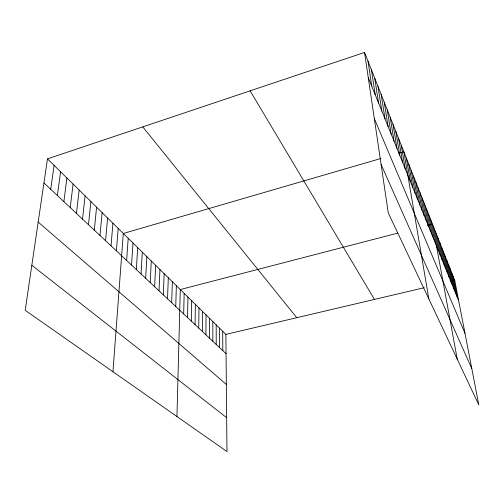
<?xml version="1.0" encoding="UTF-8"?>
<svg xmlns="http://www.w3.org/2000/svg" width="504" height="504" viewBox="0 0 504 504"><rect width="100%" height="100%" fill="white"/><g stroke="black" fill="none" stroke-linecap="round" stroke-linejoin="round"><path stroke-width="0.76" d="M212.839 341.277L212.846 321.584M209.399 338.058L209.462 318.251M205.909 334.782L206.023 314.861M202.356 331.449L202.526 311.422M198.746 328.066L198.973 307.925M195.073 324.626L195.357 304.372M191.337 321.124L191.684 300.756M187.538 317.564L187.954 297.083M183.677 313.942L184.155 293.347M176.948 416.537L180.293 289.548L397.561 233.163M175.745 306.508L176.362 285.68M171.675 302.696L172.362 281.749M167.536 298.809L168.298 277.742M163.315 294.859L164.159 273.666M159.025 290.833L159.944 269.52M154.646 286.732L155.654 265.299M150.192 282.555L151.282 261.003M145.656 278.303L146.834 256.624M141.032 273.968L142.304 252.164M136.326 269.558L137.686 247.628M131.525 265.054L132.987 242.997M126.63 260.467L128.192 238.279M112.953 371.738L123.31 233.472L381.018 158.464M116.392 250.872L118.175 228.425M111.037 245.851L112.94 223.272M105.575 240.729L107.598 218.018M99.994 235.5L102.142 212.65M94.292 230.158L96.579 207.169M88.471 224.702L90.89 201.575M82.524 219.127L85.088 195.867M76.444 213.425L79.153 190.027M70.232 207.604L73.093 184.067M63.882 201.644L66.9 177.969M57.38 195.552L60.568 171.738M50.734 189.321L54.098 165.369M47.477 158.855L25.2 310.313L226.983 451.565L225.868 334.391L47.477 158.855L364.543 52.435L454.791 280.514L478.8 404.882L388.25 212.808L364.543 52.435M398.677 153.323L403.868 151.817L428.841 298.91M427.518 225.389L432.47 224.104L457.254 359.176M225.868 334.391L424.261 287.702M451.036 281.396L454.791 280.514M31.821 265.28L226.661 417.696M38.178 222.081L226.346 384.445M43.93 182.946L226.05 353.663M142.777 126.869L296.78 317.703M250.135 90.833L374.466 299.42M381.106 164.462L471.813 368.707M374.327 118.61L464.997 333.377M368.254 77.528L458.709 300.819M453.247 276.62L457.178 297.039M451.679 272.658L455.616 293.189M450.085 268.626L454.028 289.271M448.466 264.524L452.416 285.283M446.809 260.348L450.771 281.226M445.133 256.101L449.096 277.093M443.419 251.779L447.394 272.885M441.674 247.376L445.656 268.601M439.904 242.89L443.892 264.235M438.096 238.323L442.09 259.787M436.256 233.673L440.25 255.257M434.379 228.936L438.379 250.639M430.523 219.183L434.53 241.132M428.539 214.168L432.545 236.237M426.516 209.053L430.523 231.248M424.45 203.837L428.463 226.157M422.346 198.519L426.359 220.96M420.197 193.089L424.211 215.662M418.005 187.557L422.018 210.25M415.769 181.906L419.782 204.725M413.488 176.135L417.495 199.08M411.157 170.245L415.164 193.322M408.782 164.235L412.776 187.431M406.35 158.092L410.338 181.415M401.253 145.209L405.222 168.79M398.576 138.449L402.539 162.156M395.842 131.531L399.785 155.371M393.038 124.45L396.976 148.422M390.172 117.205L394.09 141.309M387.236 109.79L391.136 134.014M384.231 102.192L388.111 126.548M381.15 94.406L385.006 118.887M377.994 86.43L381.824 111.037M374.756 78.252L378.567 102.98M371.442 69.867L375.215 94.714M368.033 61.261L371.782 86.234M222.686 331.267L222.825 350.639M219.461 328.085L219.549 347.571M216.178 324.859L216.222 344.452"/></g></svg>
